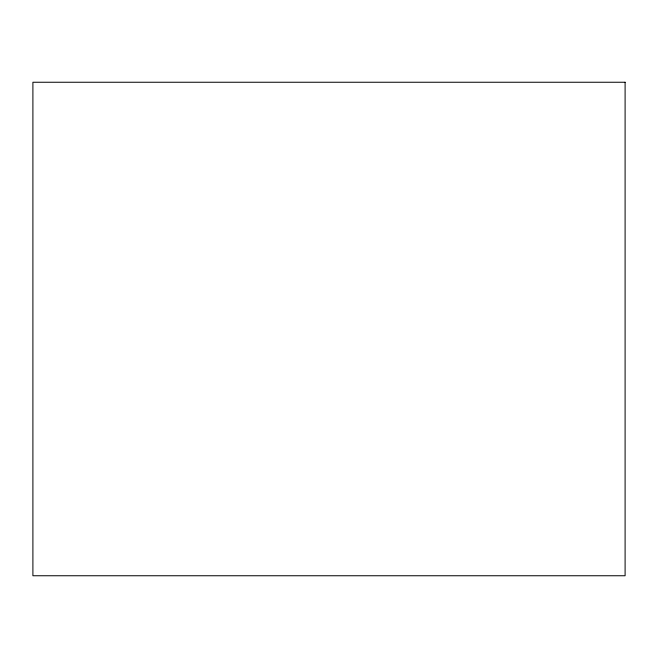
<?xml version="1.0" encoding="UTF-8"?>
<svg xmlns="http://www.w3.org/2000/svg" width="658" height="658" viewBox="0 0 658 658"><rect width="100%" height="100%" fill="white"/><g stroke="black" fill="none" stroke-linecap="round" stroke-linejoin="round"><path stroke-width="0.99" d="M625.1 82.25L32.9 82.25L32.9 575.75L625.1 575.75L625.1 82.25"/></g></svg>
